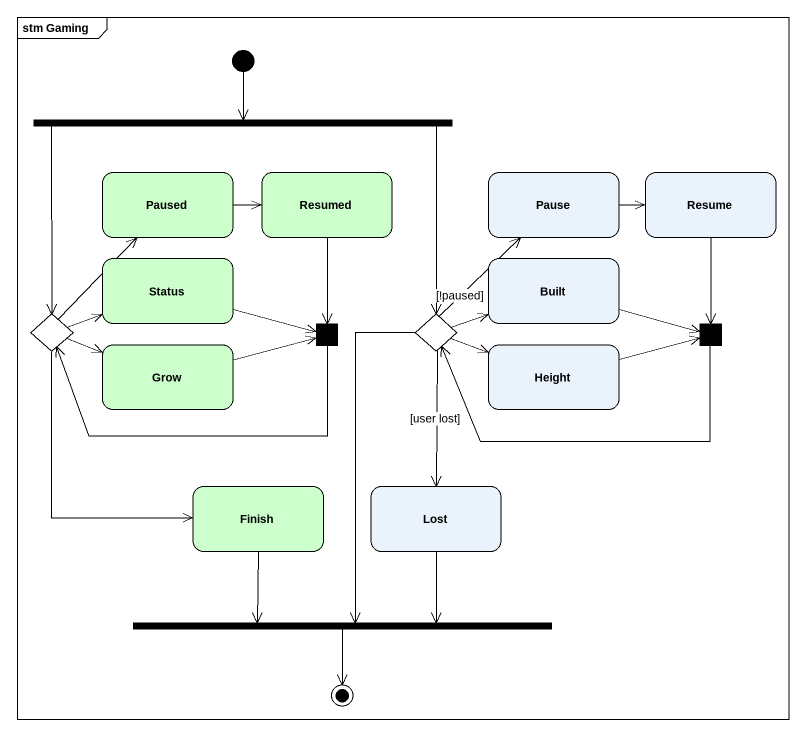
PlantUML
@startuml
mainframe stm Gaming
hide empty description
state fork1 <<fork>>
state Paused #CCFFCC
state Resumed #CCFFCC
state Pause
state Resume
state Status #CCFFCC
state Built
state choice1 <<choice>>
state fork2 <<join>>
state choice2 <<choice>>
state fork3 <<join>>
state Grow #CCFFCC
state Height
state Finish #CCFFCC
state Lost
state fork4 <<join>>
[*] --> fork1
fork1 --> choice1
fork1 --> choice2
Paused -right-> Resumed
Resumed --> fork2
Pause -right-> Resume
Resume --> fork3
Status -right-> fork2
Built -right-> fork3
choice1 -up-> Paused
choice1 -right-> Status
choice1 -right-> Grow
choice1 --> Finish
fork2 -left-> choice1
choice2 -up-> Pause : [!paused]
choice2 -right-> Built
choice2 -right-> Height
choice2 --> Lost : [user lost]
choice2 --> fork4
fork3 -left-> choice2
Grow -right-> fork2
Height -right-> fork3
Finish --> fork4
Lost --> fork4
fork4 --> [*]
@enduml
